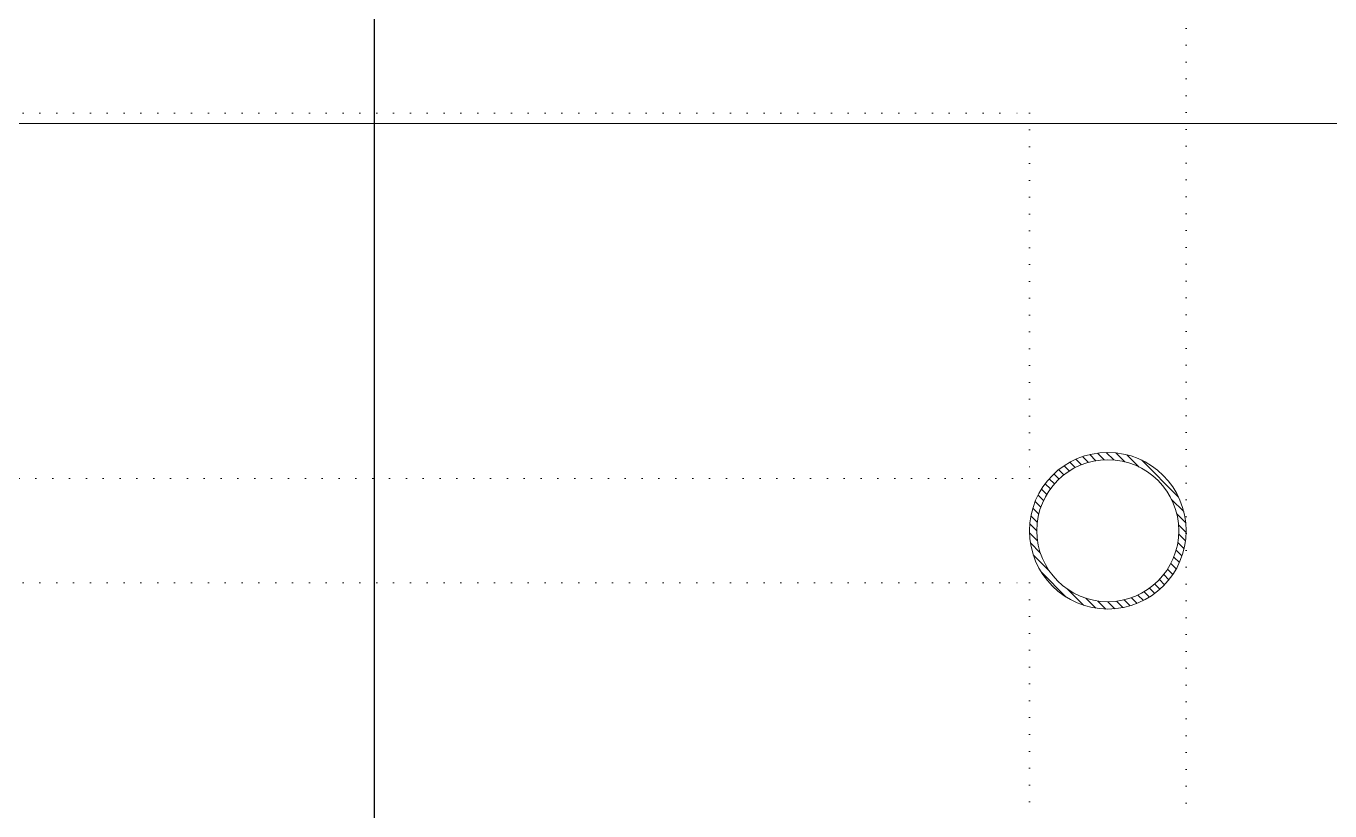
# Model space of a CAD drawing. Extents: x -1073 to 35213, y -1180 to 6950.
# Drawn here: x 31439.2 to 31688.9, y 1720.8 to 1871.2 of the extents above; entities that cross this region are included whole.
import ezdxf
from ezdxf.xclip import XClip

# ---------------------------------------------------------------- set-up
doc = ezdxf.new("R2010")
doc.units = 0
doc.header["$LTSCALE"] = 25
doc.header["$XCLIPFRAME"] = 0
doc.linetypes.add('DOT2', pattern=[0.125, 0, -0.125])
doc.layers.get('0').update_dxf_attribs({"color": 9, "lineweight": 9})
for name, color, linetype, lineweight in [('04', 9, 'Continuous', 9), ('06D', 9, 'Continuous', 9), ('10', 9, 'Continuous', 9), ('20', 9, 'DOT2', 9), ('35H', 9, 'Continuous', 9), ('DATA TAVAN', 160, 'Continuous', 30)]:
    doc.layers.add(name, color=color, linetype=linetype, lineweight=lineweight)

# ---------------------------------------------------------------- blocks, each defined once
blk = doc.blocks.new('p-araba-polo')
blk.add_line((1.2434, -0.7769), (1.8845, -1.6687))
blk.add_arc((1.2434, -0.7769), 1.0984, 305.7081, 359.024)
blk = doc.blocks.new('p-kolon celik')
at = {"layer": '35H'}
h = blk.add_hatch(dxfattribs=at)
h.set_pattern_fill('ANSI31', color=256, scale=10)
h.set_pattern_definition([(45, (-10, -10), (-0.883883, 0.883883), [])])
edge = h.paths.add_edge_path()
edge.add_arc((0, 0), 15, 0, 360)
edge = h.paths.add_edge_path(flags=17)
edge.add_arc((0, 0), 13.6, 0, 360)
at = {"layer": '10'}
for radius in [15, 13.6]:
    blk.add_circle((0, 0), radius, dxfattribs=at)
blk = doc.blocks.new('catikatirevizepergole-krt')
for points in [[(0, 0), (-830, 0), (-830, 1638), (0, 1638)], [(-30, 1080), (-30, 1010), (-800, 1010), (-800, 1080)], [(-30, 990), (-30, 920), (-800, 920), (-800, 990)]]:
    blk.add_lwpolyline(points, close=True)

msp = doc.modelspace()

# ---------------------------------------------------------------- linework, layer by layer
at = {"layer": '06D'}
msp.add_lwpolyline([(31813.84, 1852.5), (31813.84, 2102.5), (31313.84, 2102.5), (31313.84, 1852.5)], close=True, dxfattribs=at)
at = {"layer": 'DATA TAVAN'}
msp.add_line((31505.88, 2456.25), (31505.88, 795.59), dxfattribs=at)

# ---------------------------------------------------------------- block references
at = {"rotation": 90}
msp.add_blockref('p-kolon celik', (31646.35, 1774.5), dxfattribs=at)
at = {"layer": '04'}
ref = msp.add_blockref('p-araba-polo', (31774.08, 1972.69), dxfattribs=dict(at, xscale=-100, yscale=100, zscale=100))
XClip(ref).set_block_clipping_path([(-0.0924763951, -0.9835002962), (4.0650970395, 0.9845199444)])
at = {"layer": '20'}
msp.add_blockref('catikatirevizepergole-krt', (31661.35, 774.5), dxfattribs=at)

doc.saveas('drawing.dxf')
